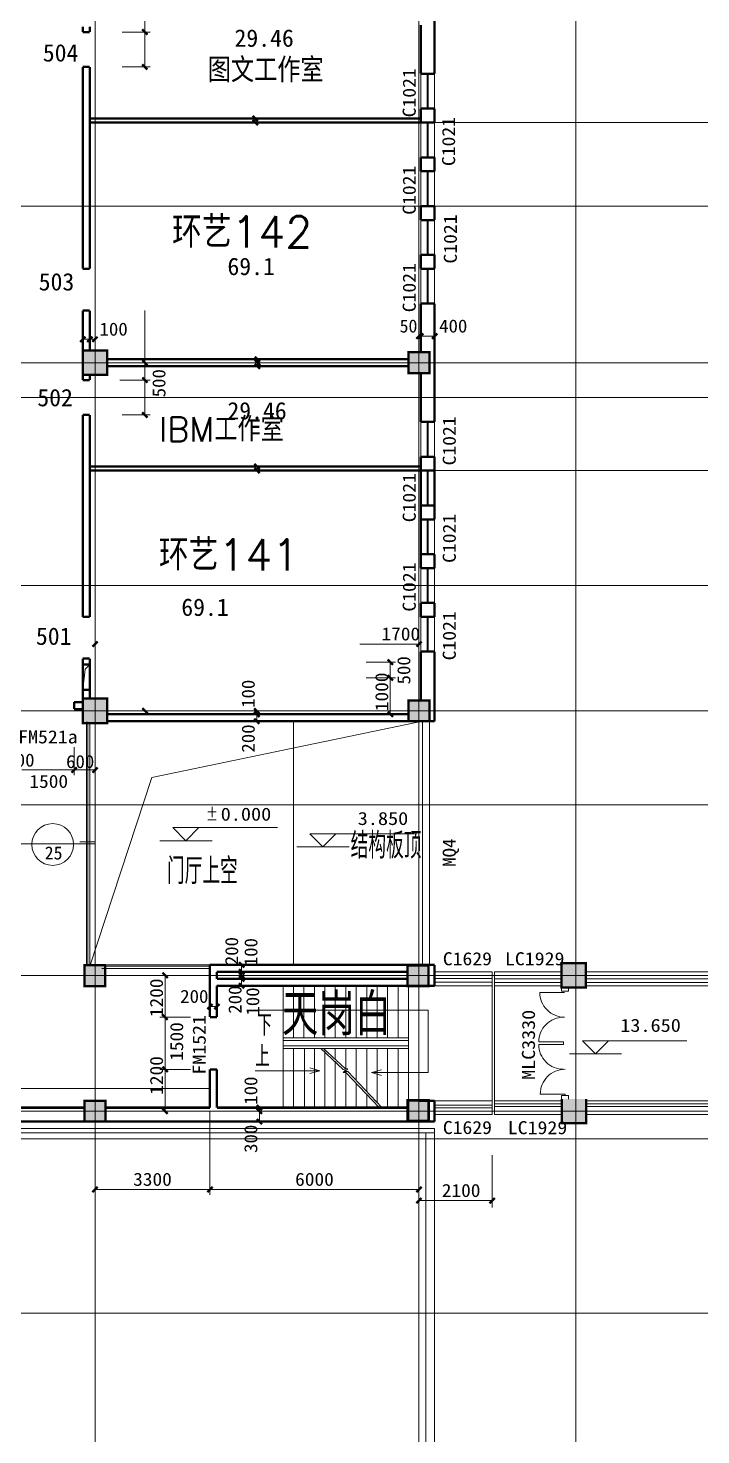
# Model space of a CAD drawing. Extents: x -307567 to 704339, y -10277 to 165507.
# Drawn here: x 655755 to 675067, y 86380 to 126793 of the extents above; entities that cross this region are included whole.
import ezdxf
from ezdxf.enums import TextEntityAlignment as Align

# ---------------------------------------------------------------- set-up
doc = ezdxf.new("R2010")
doc.units = 0
doc.header["$MEASUREMENT"] = 0
doc.layers.add('wode', color=250, linetype='CONTINUOUS', lineweight=0)
doc.layers.add('ziti', color=32, linetype='CONTINUOUS', lineweight=0)
doc.layers.add('中文', color=4, linetype='CONTINUOUS')
doc.styles.add('HZ', font='txt', dxfattribs={"width": 0.7, "height": 5, "bigfont": 'STF:宋体'})
doc.styles.get("Standard").update_dxf_attribs({"font": 'txt', "height": 3})

msp = doc.modelspace()

# ---------------------------------------------------------------- linework, layer by layer
at = {"layer": 'wode', "color": 0}
for p, q in [((657674.33624, 146613.8756), (657674.33624, 95170.36669)), ((666974.33624, 146613.8756), (666974.33624, 95170.36669)), ((671474.33624, 146613.8756), (671474.33624, 95170.36669)), ((659104.68292, 126680.48326), (659104.68292, 127180.48021)), ((658450.44708, 126680.48326), (659254.68292, 126680.48326)), ((659104.68292, 125680.48021), (659104.68292, 126680.48326)), ((658450.44708, 125680.48021), (659254.68292, 125680.48021)), ((667024.36065, 124480.48021), (667024.36065, 125480.48326)), ((667205.59844, 124480.48021), (667205.59844, 125480.48326)), ((667243.09844, 124480.48021), (667243.09844, 125480.48326)), ((667424.33624, 124480.48021), (667424.33624, 125480.48326)), ((662124.34844, 124200.47533), (662780.89141, 124200.47533)), ((662124.34844, 124080.47716), (662780.89141, 124080.47716)), ((662274.34844, 124080.47716), (662274.34844, 124200.47533)), ((667024.36065, 124080.47716), (667024.36065, 123080.48326)), ((667205.59844, 123080.48326), (667205.59844, 124080.47716)), ((667243.09844, 123080.48326), (667243.09844, 124080.47716)), ((667424.33624, 124080.47716), (667424.33624, 123080.48326)), ((667424.33624, 124080.47716), (688959.29717, 124080.47716)), ((667024.36065, 122680.48021), (667024.36065, 121680.47716)), ((667205.59844, 121680.47716), (667205.59844, 122680.48021)), ((667243.09844, 121680.47716), (667243.09844, 122680.48021)), ((667424.33624, 122680.48021), (667424.33624, 121680.47716)), ((687909.29717, 121680.47716), (611671.61407, 121680.47716)), ((667024.36065, 120280.48021), (667024.36065, 121280.48326)), ((667205.59844, 120280.48021), (667205.59844, 121280.48326)), ((667243.09844, 120280.48021), (667243.09844, 121280.48326)), ((667424.33624, 120280.48021), (667424.33624, 121280.48326)), ((667024.36065, 118880.48326), (667024.36065, 119880.47716)), ((667205.59844, 118880.48326), (667205.59844, 119880.47716)), ((667243.09844, 118880.48326), (667243.09844, 119880.47716)), ((667424.33624, 118880.48326), (667424.33624, 119880.47716)), ((659104.68292, 117180.47716), (659104.68292, 118680.47716)), ((666974.33624, 118093.24877), (666974.33624, 117623.80297)), ((667024.36065, 118093.24877), (667024.36065, 117623.80297)), ((667424.33624, 118093.24877), (667424.33624, 117623.80297)), ((657324.34844, 118003.43554), (657324.34844, 117590.45946)), ((657324.34844, 117853.43554), (657524.33624, 117853.43554)), ((657524.33624, 118003.43554), (657524.33624, 117590.45946)), ((657524.33624, 117853.43554), (657674.33624, 117853.43554)), ((657674.33624, 118003.43554), (657674.33624, 117590.45946)), ((666974.33624, 117943.24877), (667024.36065, 117943.24877)), ((667024.36065, 117943.24877), (667424.33624, 117943.24877)), ((662187.62969, 117280.48021), (663054.04815, 117280.48021)), ((662337.62969, 117180.47716), (662337.62969, 117280.48021)), ((687909.29717, 117180.47716), (611671.61407, 117180.47716)), ((658390.9378, 117180.47716), (659254.68292, 117180.47716)), ((658450.44708, 117180.47716), (659254.68292, 117180.47716)), ((659104.68292, 116680.48021), (659104.68292, 117180.47716)), ((662187.62969, 117180.47716), (663054.04815, 117180.47716)), ((662187.62969, 117080.48326), (663054.04815, 117080.48326)), ((662337.62969, 117080.48326), (662337.62969, 117180.47716)), ((658390.9378, 116680.48021), (659254.68292, 116680.48021)), ((658450.44708, 116680.48021), (659254.68292, 116680.48021)), ((659104.68292, 115680.47716), (659104.68292, 116680.48021)), ((687909.29717, 116180.48326), (611671.61407, 116180.48326)), ((656957.77129, 116180.48326), (656094.02618, 116180.48326)), ((658450.44708, 115680.47716), (659254.68292, 115680.47716)), ((667024.36065, 114480.47716), (667024.36065, 115480.48021)), ((667205.59844, 114480.47716), (667205.59844, 115480.48021)), ((667243.09844, 114480.47716), (667243.09844, 115480.48021)), ((667424.33624, 114480.47716), (667424.33624, 115480.48021)), ((662176.46026, 114200.48143), (664333.62579, 114200.48143)), ((662176.46026, 114080.48326), (664333.62579, 114080.48326)), ((662326.46026, 114080.48326), (662326.46026, 114200.48143)), ((667024.36065, 114080.48326), (667024.36065, 111680.48326)), ((667205.59844, 113080.48021), (667205.59844, 114080.48326)), ((667243.09844, 113080.48021), (667243.09844, 114080.48326)), ((667424.33624, 114080.48326), (667424.33624, 111680.48326)), ((667424.33624, 114080.48326), (688959.29717, 114080.48326)), ((667205.59844, 111680.48326), (667205.59844, 112680.47716)), ((667243.09844, 111680.48326), (667243.09844, 112680.47716)), ((667024.36065, 110280.47716), (667024.36065, 111280.48021)), ((667205.59844, 110280.47716), (667205.59844, 111280.48021)), ((667243.09844, 110280.47716), (667243.09844, 111280.48021)), ((667424.33624, 110280.47716), (667424.33624, 111280.48021)), ((687909.29717, 110780.48326), (611671.61407, 110780.48326)), ((667024.36065, 108880.48021), (667024.36065, 109880.48326)), ((667205.59844, 108880.48021), (667205.59844, 109880.48326)), ((667243.09844, 108880.48021), (667243.09844, 109880.48326)), ((667424.33624, 108880.48021), (667424.33624, 109880.48326)), ((657674.33624, 109248.65038), (657674.33624, 108734.48107)), ((666974.33624, 109248.65038), (666974.33624, 108734.48107)), ((665274.34844, 109098.65038), (666974.33624, 109098.65038)), ((657326.94854, 107780.48326), (657391.91436, 108377.23314)), ((657391.91436, 108377.23314), (657526.97295, 108510.47899)), ((666302.08282, 108578.18224), (665462.471, 108578.18224)), ((666152.08282, 108128.18224), (666152.08282, 108578.18224)), ((666302.08282, 108128.18224), (665462.471, 108128.18224)), ((666152.08282, 107080.48021), (666152.08282, 108128.18224)), ((687909.29717, 107180.48326), (611671.61407, 107180.48326)), ((662169.2459, 107180.48326), (663072.46856, 107180.48326)), ((662319.2459, 107080.4619), (662319.2459, 107180.48326)), ((657430.62286, 106867.64757), (657430.62286, 99871.09606)), ((657470.61309, 106867.64757), (657470.61309, 99871.09606)), ((657529.90264, 106842.68114), (657529.90264, 99846.02892)), ((667074.34844, 106880.48326), (659309.65118, 105263.72606)), ((662169.2459, 107080.4619), (663072.46856, 107080.4619)), ((662169.2459, 106880.47411), (663072.46856, 106880.47411)), ((662319.2459, 106880.47411), (662319.2459, 107080.4619)), ((663372.46856, 106880.47411), (663372.46856, 99880.58092)), ((666302.08282, 107080.48021), (665462.471, 107080.48021)), ((667074.34844, 99880.58092), (667074.34844, 106880.48326)), ((667074.34844, 99880.58092), (667074.34844, 106880.48326)), ((667074.34844, 99880.58092), (667074.34844, 106880.48326)), ((667074.34844, 99880.58092), (667074.34844, 106880.48326)), ((667274.33624, 99880.58092), (667274.33624, 106880.48326)), ((667274.33624, 99880.58092), (667274.33624, 106880.48326)), ((667274.33624, 99880.58092), (667274.33624, 106880.48326)), ((667274.33624, 99880.58092), (667274.33624, 106880.48326)), ((657074.33624, 105330.82506), (657074.33624, 106135.59191)), ((657674.33624, 105330.82506), (657674.33624, 106135.59191)), ((655574.33624, 105480.82506), (657074.33624, 105480.82506)), ((657074.33624, 105480.82506), (657674.33624, 105480.82506)), ((659309.65118, 105263.72606), (657529.90264, 99846.02892)), ((657674.33624, 104702.60851), (657674.33624, 105316.93651)), ((687909.29717, 104480.48326), (611671.61407, 104480.48326)), ((660914.05792, 104274.13256), (661154.03594, 104274.13256)), ((661034.02862, 104124.13256), (661034.02862, 104424.13256)), ((660914.05792, 104049.13256), (661154.03594, 104049.13256)), ((660284.02862, 103449.13256), (659909.02862, 103824.13256)), ((659909.02862, 103824.13256), (662909.02862, 103824.13256)), ((660659.02862, 103824.13256), (660284.02862, 103449.13256)), ((664217.42706, 103269.98217), (663842.42706, 103644.98217)), ((663842.42706, 103644.98217), (666842.42706, 103644.98217)), ((664592.42706, 103644.98217), (664217.42706, 103269.98217)), ((657237.00713, 103358.24816), (654760.0296, 103358.24816)), ((657237.00713, 103413.25304), (657674.33624, 103413.25304)), ((657237.00713, 103358.24816), (657674.33624, 103358.24816)), ((659534.02862, 103449.13256), (661034.02862, 103449.13256)), ((663467.42706, 103269.98217), (664967.42706, 103269.98217)), ((660969.79522, 99840.58153), (657929.91485, 99840.58153)), ((660969.79522, 99880.58092), (657969.90508, 99877.2484)), ((660969.79522, 99880.58092), (658019.81963, 99880.58092)), ((661733.01544, 99880.58092), (662225.34942, 99880.58092)), ((661861.55547, 99880.58092), (662672.89581, 99880.58092)), ((661883.01544, 99680.58397), (661883.01544, 99880.58092)), ((683474.33624, 99580.48021), (611671.61407, 99580.48021)), ((683474.33624, 99580.48021), (611671.61407, 99580.48021)), ((660969.79522, 99780.57787), (657869.9295, 99780.57787)), ((660412.05596, 99580.48021), (659535.85967, 99580.48021)), ((659685.85967, 98380.48021), (659685.85967, 99580.48021)), ((661733.01544, 99680.58397), (662225.34942, 99680.58397)), ((661733.01544, 99580.48021), (662225.34942, 99580.48021)), ((661733.01544, 99480.57787), (662225.34942, 99480.57787)), ((661861.55547, 99680.58397), (662672.89581, 99680.58397)), ((661866.09649, 99580.48021), (662677.43682, 99580.48021)), ((661883.01544, 99580.48021), (661883.01544, 99680.58397)), ((661883.01544, 99480.57787), (661883.01544, 99580.48021)), ((661883.01544, 99280.58092), (661883.01544, 99480.57787)), ((667424.33624, 99680.48326), (669074.33624, 99680.48326)), ((667424.33624, 99495.48265), (669074.33624, 99495.48265)), ((669074.33624, 97605.47716), (669074.33624, 99685.48204)), ((669144.35577, 97605.47716), (669144.35577, 99685.48204)), ((669144.35577, 99680.48326), (671067.36602, 99680.48326)), ((669144.35577, 99485.47594), (671067.36602, 99485.47594)), ((671767.34161, 99680.48326), (683174.33624, 99680.48326)), ((671767.34161, 99485.47594), (683174.33624, 99485.47594)), ((657674.33624, 14706.69519), (657674.33624, 99323.73888)), ((661733.01544, 99280.58092), (662225.34942, 99280.58092)), ((663073.0545, 99280.58092), (663073.0545, 95780.31847)), ((663373.0545, 99280.58092), (663373.0545, 97784.48107)), ((663673.0545, 99280.58092), (663673.0545, 97784.48107)), ((663973.0545, 99280.58092), (663973.0545, 97784.48107)), ((664273.0545, 99280.58092), (664273.0545, 97784.48107)), ((664573.0545, 99280.58092), (664573.0545, 97784.48107)), ((664873.0545, 99280.58092), (664873.0545, 97784.48107)), ((665173.0545, 99280.58092), (665173.0545, 97784.48107)), ((665473.0545, 99280.58092), (665473.0545, 97784.48107)), ((665773.0545, 99280.58092), (665773.0545, 97784.48107)), ((666073.0545, 99280.58092), (666073.0545, 97784.48107)), ((666373.0545, 99280.58092), (666373.0545, 97784.48107)), ((666673.0545, 99282.2014), (666673.0545, 95980.48021)), ((666974.33624, 14706.69519), (666974.33624, 99323.73888)), ((666978.98711, 99280.69078), (669074.33624, 99280.69078)), ((667424.33624, 99385.48204), (669074.33624, 99385.48204)), ((669144.35577, 99375.6859), (671067.36602, 99375.6859)), ((669144.35577, 99280.69078), (671067.36602, 99280.69078)), ((671154.34112, 99091.97313), (670441.84112, 99091.97313)), ((671067.36602, 99230.48326), (671067.36602, 99129.48229)), ((671267.35381, 99129.48229), (671067.36602, 99129.48229)), ((671267.35381, 99230.48326), (671267.35381, 99129.48229)), ((671474.33624, 14706.69519), (671474.33624, 99323.73888)), ((671767.34161, 99375.6859), (683174.33624, 99375.6859)), ((671767.34161, 99280.69078), (683174.33624, 99280.69078)), ((660974.33624, 98535.80858), (660974.33624, 98769.43285)), ((660974.33624, 98685.80858), (661174.36065, 98685.80858)), ((661174.36065, 98535.80858), (661174.36065, 98769.43285)), ((660412.05596, 98380.48021), (659535.85967, 98380.48021)), ((659685.85967, 96880.48021), (659685.85967, 98380.48021)), ((662380.65948, 98576.43053), (667240.68145, 98576.43053)), ((667240.68145, 98576.43053), (667240.68145, 96786.42809)), ((663073.0545, 97784.48107), (666673.0545, 97784.48107)), ((663073.0545, 97709.48107), (666673.0545, 97709.48107)), ((663073.0545, 97559.48107), (666673.0545, 97559.48107)), ((663073.0545, 97484.48107), (666673.0545, 97484.48107)), ((663373.0545, 97484.48107), (663373.0545, 95780.31847)), ((663373.0545, 97484.48107), (663373.0545, 95780.31847)), ((663688.61846, 97484.2705), (663688.61846, 95780.31847)), ((663973.0545, 97484.48107), (663973.0545, 95780.31847)), ((664153.08379, 97484.48107), (664799.04327, 96872.36864)), ((664233.35723, 97484.48107), (664851.0086, 96902.37047)), ((664273.0545, 97484.48107), (664273.0545, 97442.41259)), ((664273.0545, 97408.40074), (664273.0545, 95780.31847)), ((664273.0545, 97408.40074), (664273.0545, 95780.31847)), ((664573.0545, 97484.48107), (664573.0545, 97196.71251)), ((664873.0545, 97484.48107), (664873.0545, 96902.37047)), ((665173.0545, 97484.48107), (665173.0545, 96561.30907)), ((665173.0545, 97484.48107), (665173.0545, 96561.30907)), ((665473.0545, 97484.48107), (665473.0545, 96243.58446)), ((665473.0545, 97484.48107), (665473.0545, 96243.58446)), ((665773.0545, 97484.48107), (665773.0545, 95914.89183)), ((665773.0545, 97484.48107), (665773.0545, 95925.87816)), ((666073.0545, 97484.48107), (666073.0545, 95780.31847)), ((666373.0545, 97484.48107), (666373.0545, 95780.31847)), ((666673.0545, 97484.48107), (666673.0545, 95980.48021)), ((669074.33624, 95581.40184), (669074.33624, 97605.47716)), ((669144.35577, 95581.40184), (669144.35577, 97605.47716)), ((671126.3626, 97666.97313), (670413.8626, 97666.97313)), ((671126.3626, 97593.97814), (670413.8626, 97593.97814)), ((671126.3626, 97666.97313), (671126.3626, 97629.47313)), ((671126.3626, 97593.97814), (671126.3626, 97631.47814)), ((672043.35479, 97328.20055), (671668.35479, 97703.20055)), ((671668.35479, 97703.20055), (674668.35479, 97703.20055)), ((672418.35479, 97703.20055), (672043.35479, 97328.20055)), ((664573.0545, 97111.69664), (664573.0545, 95780.31847)), ((664573.0545, 97111.69664), (664573.0545, 95780.31847)), ((671293.35479, 97328.20055), (672793.35479, 97328.20055)), ((660412.05596, 96880.48021), (659535.85967, 96880.48021)), ((659685.85967, 95680.48021), (659685.85967, 96880.48021)), ((662267.93975, 96842.19286), (664129.09698, 96842.19286)), ((664129.09698, 96842.19286), (663839.31426, 96919.83873)), ((664129.09698, 96842.19286), (663839.31426, 96764.55614)), ((664878.58428, 96870.09813), (664796.77276, 96792.85509)), ((664796.77276, 96792.85509), (664876.27715, 96790.58458)), ((664799.04327, 96872.36864), (664878.58428, 96870.09813)), ((664930.51299, 96900.09996), (664848.73809, 96822.84777)), ((664848.73809, 96822.84777), (664928.24249, 96820.58641)), ((664851.0086, 96902.37047), (664930.51299, 96900.09996)), ((664873.0545, 96793.98119), (664873.0545, 95780.31847)), ((664873.0545, 96793.98119), (664873.0545, 95780.31847)), ((664876.27715, 96790.58458), (665830.22003, 95780.31847)), ((664928.24249, 96820.58641), (665910.49346, 95780.31847)), ((665610.67657, 96786.42809), (665900.45928, 96864.07396)), ((667240.68145, 96786.42809), (665610.67657, 96786.42809)), ((665610.67657, 96786.42809), (665900.45928, 96708.79137)), ((660974.33624, 96330.39476), (653394.35577, 96330.39476)), ((665173.0545, 96476.27489), (665173.0545, 95780.31847)), ((665173.0545, 96476.27489), (665173.0545, 95780.31847)), ((665173.0545, 96476.27489), (665173.0545, 95780.31847)), ((657674.33624, 92196.49584), (657674.33624, 95780.47411)), ((662243.76983, 95780.31847), (662965.31524, 95780.31847)), ((662393.76983, 95680.48021), (662393.76983, 95780.31847)), ((665473.0545, 96158.55944), (665473.0545, 95780.31847)), ((665473.0545, 96158.55944), (665473.0545, 95780.31847)), ((665773.0545, 95840.84398), (665773.0545, 95780.31847)), ((665773.0545, 95840.84398), (665773.0545, 95780.31847)), ((669074.33624, 95980.48021), (666974.33624, 95980.48021)), ((666974.33624, 92196.49584), (666974.33624, 95780.47411)), ((669053.86504, 95849.96263), (667424.33624, 95849.96263)), ((669144.35577, 95980.48021), (671074.36065, 95980.48021)), ((669144.35577, 95890.68529), (671074.36065, 95890.68529)), ((671074.36065, 95812.38939), (669144.35577, 95812.38939)), ((671168.367, 96168.96898), (670455.867, 96168.96898)), ((671067.36602, 96131.46898), (671067.36602, 96025.97277)), ((671267.35381, 96131.46898), (671067.36602, 96131.46898)), ((671168.367, 96168.96898), (671168.367, 96131.46898)), ((671267.35381, 96131.46898), (671267.35381, 96025.97277)), ((671774.33624, 95980.48021), (683074.36065, 95980.48021)), ((671774.33624, 95890.68529), (683074.36065, 95890.68529)), ((683074.36065, 95812.38939), (671774.33624, 95812.38939)), ((683474.33624, 95680.48021), (611671.61407, 95680.48021)), ((683474.33624, 95680.48021), (611671.61407, 95680.48021)), ((657674.33624, 93280.16893), (657674.33624, 95680.48021)), ((660412.05596, 95680.48021), (659535.85967, 95680.48021)), ((660974.33624, 93280.16893), (660974.33624, 95680.48021)), ((662243.76983, 95680.48021), (662965.31524, 95680.48021)), ((662243.76983, 95380.48021), (662965.31524, 95380.48021)), ((662393.76983, 95380.48021), (662393.76983, 95680.48021)), ((674406.47735, 95680.48021), (666974.33624, 95680.48021)), ((672818.84307, 95680.48021), (666974.33624, 95680.48021)), ((666974.33624, 93280.16893), (666974.33624, 95680.48021)), ((667274.33624, 95680.48021), (668933.34503, 95680.48021)), ((667424.33624, 95773.95555), (669053.86504, 95773.95555)), ((669074.33624, 95580.46801), (667424.33624, 95580.46801)), ((671074.36065, 95581.40184), (669144.35577, 95581.40184)), ((683074.36065, 95581.40184), (671774.33624, 95581.40184)), ((667424.33624, 95180.47411), (648724.36065, 95180.47411)), ((667424.33624, 95060.47594), (648724.36065, 95060.47594)), ((667174.36065, 25380.47373), (667174.36065, 95060.47594)), ((667424.33624, 25130.47411), (667424.33624, 95180.47411)), ((687909.29717, 94880.47411), (611671.61407, 94880.47411)), ((687909.29717, 94880.47411), (611671.61407, 94880.47411)), ((658300.81329, 94880.47411), (659180.12237, 94880.47411)), ((658300.81329, 94880.47411), (659180.12237, 94880.47411)), ((658300.81329, 94880.47411), (659180.12237, 94880.47411)), ((666974.33624, 92909.27965), (666974.33624, 94411.57762)), ((669074.33624, 92909.27965), (669074.33624, 94411.57762)), ((657674.33624, 93430.16893), (660974.33624, 93430.16893)), ((660974.33624, 93430.16893), (666974.33624, 93430.16893)), ((666974.33624, 93109.2766), (669074.33624, 93109.2766)), ((687909.29717, 89880.46801), (611671.61407, 89880.46801)), ((687909.29717, 89880.46801), (611671.61407, 89880.46801))]:
    msp.add_line(p, q, dxfattribs=at)
at = {"layer": 'wode', "color": 0, "const_width": 67.5}
for points in [[(667024.36065, 126880.48021), (667024.36065, 125480.48326)], [(667424.33624, 127180.48021), (667424.33624, 125480.48326)], [(657324.34844, 126830.48326), (657324.34844, 126680.48326)], [(657524.33624, 126680.48326), (657324.34844, 126680.48326)], [(657524.33624, 126830.48326), (657524.33624, 126680.48326)], [(659029.68292, 126755.48326), (659179.68292, 126605.48326)], [(657324.34844, 125680.48021), (657324.34844, 119880.47716)], [(657524.33624, 125680.48021), (657324.34844, 125680.48021)], [(657524.33624, 125680.48021), (657524.33624, 119880.47716)], [(659029.68292, 125755.48021), (659179.68292, 125605.48021)], [(667424.33624, 125480.48326), (667024.36065, 125480.48326)], [(667024.36065, 124080.47716), (667024.36065, 124480.48021)], [(667424.33624, 124480.48021), (667024.36065, 124480.48021)], [(667424.33624, 124080.47716), (667424.33624, 124480.48021)], [(667424.33624, 124080.47716), (667424.33624, 124480.48021)], [(667024.36065, 124200.47533), (657524.33624, 124200.47533)], [(667024.36065, 124080.47716), (657524.33624, 124080.47716)], [(662199.34844, 124275.47533), (662349.34844, 124125.47533)], [(662199.34844, 124155.47716), (662349.34844, 124005.47716)], [(667424.33624, 124080.47716), (667024.36065, 124080.47716)], [(667024.36065, 122680.48021), (667024.36065, 123080.48326)], [(667424.33624, 123080.48326), (667024.36065, 123080.48326)], [(667024.36065, 122680.48021), (667024.36065, 123080.48326)], [(667424.33624, 122680.48021), (667424.33624, 123080.48326)], [(667424.33624, 122680.48021), (667424.33624, 123080.48326)], [(667424.33624, 122680.48021), (667024.36065, 122680.48021)], [(667024.36065, 121280.48326), (667024.36065, 121680.47716)], [(667424.33624, 121680.47716), (667024.36065, 121680.47716)], [(667424.33624, 121280.48326), (667424.33624, 121680.47716)], [(667424.33624, 121280.48326), (667024.36065, 121280.48326)], [(667024.36065, 119880.47716), (667024.36065, 120280.48021)], [(667424.33624, 120280.48021), (667024.36065, 120280.48021)], [(667424.33624, 119880.47716), (667424.33624, 120280.48021)], [(657524.33624, 119880.47716), (657324.34844, 119880.47716)], [(667424.33624, 119880.47716), (667024.36065, 119880.47716)], [(667024.36065, 117480.47716), (667024.36065, 118880.48326)], [(667424.33624, 118880.48326), (667024.36065, 118880.48326)], [(667424.33624, 117180.47716), (667424.33624, 118880.48326)], [(657324.34844, 117530.48326), (657324.34844, 118680.47716)], [(657524.33624, 118680.47716), (657324.34844, 118680.47716)], [(657524.33624, 117530.48326), (657524.33624, 118680.47716)], [(666899.33624, 117868.24877), (667049.33624, 118018.24877)], [(666949.36065, 117868.24877), (667099.36065, 118018.24877)], [(667349.33624, 117868.24877), (667499.33624, 118018.24877)], [(657249.34844, 117778.43554), (657399.34844, 117928.43554)], [(657449.33624, 117778.43554), (657599.33624, 117928.43554)], [(657599.33624, 117778.43554), (657749.33624, 117928.43554)], [(657324.34844, 117530.48326), (657324.34844, 116830.48021), (658024.36065, 116830.48021), (658024.36065, 117530.48326), (657324.34844, 117530.48326), (657324.34844, 116830.48021)], [(658024.36065, 117280.48021), (666674.33624, 117280.48021)], [(659029.68292, 117255.47716), (659179.68292, 117105.47716)], [(659029.68292, 117255.47716), (659179.68292, 117105.47716)], [(662262.62969, 117355.48021), (662412.62969, 117205.48021)], [(662262.62969, 117255.47716), (662412.62969, 117105.47716)], [(666674.33624, 117480.47716), (666674.33624, 116880.47716), (667274.33624, 116880.47716), (667274.33624, 117480.47716), (666674.33624, 117480.47716), (666674.33624, 116880.47716)], [(667424.33624, 116180.48326), (667424.33624, 117180.47716)], [(657324.34844, 116830.48021), (657324.34844, 116680.48021)], [(657324.34844, 116830.48021), (657324.34844, 116680.48021)], [(657524.33624, 116830.48021), (657524.33624, 116680.48021)], [(657524.33624, 116830.48021), (657524.33624, 116680.48021)], [(658024.36065, 117080.48326), (666674.33624, 117080.48326)], [(662262.62969, 117155.48326), (662412.62969, 117005.48326)], [(667024.36065, 116180.48326), (667024.36065, 116880.47716)], [(657524.33624, 116680.48021), (657324.34844, 116680.48021)], [(657524.33624, 116680.48021), (657324.34844, 116680.48021)], [(659029.68292, 116755.48021), (659179.68292, 116605.48021)], [(659029.68292, 116755.48021), (659179.68292, 116605.48021)], [(667024.36065, 116180.48326), (667024.36065, 115480.48021)], [(667424.33624, 116180.48326), (667424.33624, 115480.48021)], [(657324.34844, 115680.47716), (657324.34844, 109880.48326)], [(657524.33624, 115680.47716), (657324.34844, 115680.47716)], [(657524.33624, 115680.47716), (657524.33624, 109880.48326)], [(659029.68292, 115755.47716), (659179.68292, 115605.47716)], [(667424.33624, 115480.48021), (667024.36065, 115480.48021)], [(667024.36065, 111270.48265), (667024.36065, 114480.47716)], [(667024.36065, 114080.48326), (667024.36065, 114480.47716)], [(667424.33624, 114480.47716), (667024.36065, 114480.47716)], [(667424.33624, 114080.48326), (667424.33624, 114480.47716)], [(667424.33624, 112680.47716), (667424.33624, 114480.47716)], [(667024.36065, 114200.48143), (657524.33624, 114200.48143)], [(667024.36065, 114080.48326), (657524.33624, 114080.48326)], [(662251.46026, 114275.48143), (662401.46026, 114125.48143)], [(662251.46026, 114155.48326), (662401.46026, 114005.48326)], [(667424.33624, 114080.48326), (667024.36065, 114080.48326)], [(667024.36065, 112680.47716), (667024.36065, 113080.48021)], [(667424.33624, 113080.48021), (667024.36065, 113080.48021)], [(667424.33624, 112680.47716), (667424.33624, 113080.48021)], [(667424.33624, 112680.47716), (667024.36065, 112680.47716)], [(667024.36065, 111280.48021), (667024.36065, 111680.48326)], [(667424.33624, 111680.48326), (667024.36065, 111680.48326)], [(667424.33624, 111280.48021), (667424.33624, 111680.48326)], [(667424.33624, 111270.48265), (667424.33624, 111680.48326)], [(667424.33624, 111280.48021), (667024.36065, 111280.48021)], [(667024.36065, 109880.48326), (667024.36065, 110280.47716)], [(667424.33624, 110280.47716), (667024.36065, 110280.47716)], [(667424.33624, 109880.48326), (667424.33624, 110280.47716)], [(657524.33624, 109880.48326), (657324.34844, 109880.48326)], [(667424.33624, 109880.48326), (667024.36065, 109880.48326)], [(657599.33624, 109023.65038), (657749.33624, 109173.65038)], [(666899.33624, 109023.65038), (667049.33624, 109173.65038)], [(657324.34844, 107530.48021), (657324.34844, 108680.48326)], [(657524.33624, 108680.48326), (657324.34844, 108680.48326)], [(657524.33624, 107530.48021), (657524.33624, 108680.48326)], [(667024.36065, 107480.48326), (667024.36065, 108880.48021)], [(667424.33624, 108880.48021), (667024.36065, 108880.48021)], [(667424.33624, 107180.48326), (667424.33624, 108880.48021)], [(657326.94854, 108510.47899), (657526.97295, 108510.47899)], [(666077.08282, 108653.18224), (666227.08282, 108503.18224)], [(666077.08282, 108203.18224), (666227.08282, 108053.18224)], [(657324.34844, 107530.48021), (657324.34844, 106830.47716), (658024.36065, 106830.47716), (658024.36065, 107530.48021), (657324.34844, 107530.48021), (657324.34844, 106830.47716)], [(657326.94854, 107780.48326), (657526.97295, 107780.48326)], [(666674.33624, 107480.48326), (666674.33624, 106880.48326), (667274.33624, 106880.48326), (667274.33624, 107480.48326), (666674.33624, 107480.48326), (666674.33624, 106880.48326)], [(657074.33624, 107430.47716), (657074.33624, 107230.48021)], [(657324.34844, 107430.47716), (657074.33624, 107430.47716)], [(657324.34844, 107230.48021), (657074.33624, 107230.48021)], [(658024.36065, 107080.49852), (666674.33624, 107080.47106)], [(659034.15069, 107255.48326), (659184.15069, 107105.48326)], [(662244.2459, 107255.48326), (662394.2459, 107105.48326)], [(662244.2459, 107155.4619), (662394.2459, 107005.4619)], [(666077.08282, 107155.48021), (666227.08282, 107005.48021)], [(667424.33624, 107180.48326), (667424.33624, 106880.48326)], [(658024.36065, 106880.47411), (667024.36065, 106880.47411)], [(662244.2459, 106955.47411), (662394.2459, 106805.47411)], [(667424.33624, 106880.48326), (667024.36065, 106880.48326)], [(656999.33624, 105405.82506), (657149.33624, 105555.82506)], [(657599.33624, 105405.82506), (657749.33624, 105555.82506)], [(657368.22051, 99874.95958), (657368.22051, 99274.95958), (657968.22051, 99274.95958), (657968.22051, 99874.95958), (657368.22051, 99874.95958), (657368.22051, 99274.95958)], [(660969.79522, 99880.58092), (667424.33624, 99880.58092)], [(660974.33624, 99580.48021), (660974.33624, 99880.58092)], [(661808.01544, 99955.58092), (661958.01544, 99805.58092)], [(666644.34356, 99868.47765), (666644.34356, 99268.47765), (667244.34356, 99268.47765), (667244.34356, 99868.47765), (666644.34356, 99868.47765), (666644.34356, 99268.47765)], [(667424.33624, 99280.69078), (667424.33624, 99880.58092)], [(671067.36602, 99930.47716), (671067.36602, 99230.48326), (671767.34161, 99230.48326), (671767.34161, 99930.47716), (671067.36602, 99930.47716), (671067.36602, 99230.48326)], [(659610.85967, 99655.48021), (659760.85967, 99505.48021)], [(660974.33624, 99580.48021), (660974.33624, 98380.48021)], [(661169.81963, 99680.58397), (666619.80743, 99680.58397)], [(661174.36065, 99680.58397), (661174.36065, 99480.47716)], [(661174.36065, 99480.57787), (661174.36065, 99680.58397)], [(661174.36065, 99480.57787), (666644.34356, 99480.57787)], [(661174.36065, 99480.57787), (666644.34356, 99480.57787)], [(661808.01544, 99755.58397), (661958.01544, 99605.58397)], [(661808.01544, 99655.48021), (661958.01544, 99505.48021)], [(661808.01544, 99555.57787), (661958.01544, 99405.57787)], [(667424.33624, 99495.48265), (667424.33624, 99480.57787)], [(667424.33624, 99495.48265), (667424.33624, 99480.57787)], [(661169.81963, 99280.58092), (666619.80743, 99280.58092)], [(661169.81963, 99280.58092), (661174.36065, 98380.48021)], [(661174.36065, 99280.58092), (667424.33624, 99280.58092)], [(661174.36065, 98380.48021), (661174.36065, 99280.58092)], [(661808.01544, 99355.58092), (661958.01544, 99205.58092)], [(660899.33624, 98610.80858), (661049.33624, 98760.80858)], [(661099.36065, 98610.80858), (661249.36065, 98760.80858)], [(659610.85967, 98455.48021), (659760.85967, 98305.48021)], [(661174.36065, 98380.48021), (660974.33624, 98380.48021)], [(659610.85967, 96955.48021), (659760.85967, 96805.48021)], [(660974.33624, 95780.31847), (660974.33624, 96880.48021)], [(661174.36065, 96880.48021), (660974.33624, 96880.48021)], [(661174.36065, 95780.31847), (661174.36065, 96880.48021)], [(655274.33624, 95780.31847), (657374.33624, 95780.31847)], [(657374.33624, 95980.48021), (657374.33624, 95380.48021), (657974.33624, 95380.48021), (657974.33624, 95980.48021), (657374.33624, 95980.48021), (657374.33624, 95380.48021)], [(657974.33624, 95780.31847), (660974.33624, 95780.31847)], [(659610.85967, 95755.48021), (659760.85967, 95605.48021)], [(661174.36065, 95780.31847), (666644.34356, 95780.31847)], [(662318.76983, 95855.31847), (662468.76983, 95705.31847)], [(662318.76983, 95755.48021), (662468.76983, 95605.48021)], [(666644.34356, 95999.46825), (666644.34356, 95399.46825), (667244.34356, 95399.46825), (667244.34356, 95999.46825), (666644.34356, 95999.46825), (666644.34356, 95399.46825)], [(666660.60333, 95983.20848), (666660.60333, 95383.20848), (667260.60333, 95383.20848), (667260.60333, 95983.20848), (666660.60333, 95983.20848), (666660.60333, 95383.20848)], [(667424.33624, 95980.48021), (666974.33624, 95980.48021)], [(667424.33624, 95980.48021), (667424.33624, 95380.48021)], [(671074.36065, 96030.46801), (671074.36065, 95330.47411), (671774.33624, 95330.47411), (671774.33624, 96030.46801)], [(671074.36065, 96030.46801), (671074.36065, 95330.47411)], [(649474.36065, 95380.48021), (666974.33624, 95380.48021)], [(657674.33624, 95380.48021), (660974.33624, 95380.48021)], [(661174.36065, 95380.48021), (663074.33624, 95380.48021)], [(662318.76983, 95455.48021), (662468.76983, 95305.48021)], [(666974.33624, 95380.48021), (667424.33624, 95380.48021)], [(657599.33624, 93355.16893), (657749.33624, 93505.16893)], [(660899.33624, 93355.16893), (661049.33624, 93505.16893)], [(666899.33624, 93355.16893), (667049.33624, 93505.16893)], [(666899.33624, 93034.2766), (667049.33624, 93184.2766)], [(668999.33624, 93034.2766), (669149.33624, 93184.2766)]]:
    msp.add_lwpolyline(points, dxfattribs=at)
at = {"layer": 'wode', "color": 0}
msp.add_circle((656459.72442, 103339.489), 600, dxfattribs=at)
for centre, start, end in [((671154.34112, 99091.97313), 180.000005009, 270.000007511), ((671126.3626, 97666.97313), 90.000002501, 180.000005009), ((671126.3626, 97593.97814), 180.000005009, 270.000007511), ((671168.367, 96168.96898), 90.000002501, 180.000005009)]:
    msp.add_arc(centre, 712.5, start, end, dxfattribs=at)
for points in [[(657324.34844, 117530.48326), (658024.36065, 117530.48326), (657324.34844, 116830.48021), (658024.36065, 116830.48021)], [(666674.33624, 117480.47716), (667274.33624, 117480.47716), (666674.33624, 116880.47716), (667274.33624, 116880.47716)], [(657324.34844, 107530.48021), (658024.36065, 107530.48021), (657324.34844, 106830.47716), (658024.36065, 106830.47716)], [(666674.33624, 107480.48326), (667274.33624, 107480.48326), (666674.33624, 106880.48326), (667274.33624, 106880.48326)], [(657368.22051, 99874.95958), (657968.22051, 99874.95958), (657368.22051, 99274.95958), (657968.22051, 99274.95958)], [(666644.34356, 99886.47692), (667244.34356, 99886.47692), (666644.34356, 99286.47692), (667244.34356, 99286.47692)], [(671067.36602, 99930.47716), (671767.34161, 99930.47716), (671067.36602, 99230.48326), (671767.34161, 99230.48326)], [(657374.33624, 95980.48021), (657974.33624, 95980.48021), (657374.33624, 95380.48021), (657974.33624, 95380.48021)], [(666644.34356, 95999.46825), (667244.34356, 95999.46825), (666644.34356, 95399.46825), (667244.34356, 95399.46825)], [(666660.60333, 95983.20848), (667260.60333, 95983.20848), (666660.60333, 95383.20848), (667260.60333, 95383.20848)], [(671074.36065, 96030.46801), (671774.33624, 96030.46801), (671074.36065, 95330.47411), (671774.33624, 95330.47411)]]:
    msp.add_solid(points, dxfattribs=at)

# ---------------------------------------------------------------- texts
for s, width, p, p2 in [('C1021', 0.980872, (666881.86797, 124230.47716), (666881.86797, 125640.48082)), ('C1021', 0.980872, (668011.84844, 122830.48021), (668011.84844, 124240.48387)), ('C1021', 0.980866, (666881.86797, 121430.48326), (666881.86797, 122840.47777)), ('C1021', 0.980872, (668061.83624, 120030.47716), (668061.83624, 121440.48082)), ('C1021', 0.980872, (666881.86797, 118630.48021), (666881.86797, 120040.48387)), ('500', 0.925718, (659696.55303, 116187.41381), (659696.55303, 116997.41747)), ('C1021', 0.980866, (668031.84356, 114230.48326), (668031.84356, 115640.47777)), ('C1021', 0.980866, (666881.86797, 112598.48253), (666881.86797, 114008.47704)), ('C1021', 0.980872, (668031.84356, 111430.48021), (668031.84356, 112840.48387)), ('C1021', 0.980866, (666881.86797, 110030.48326), (666881.86797, 111440.47777)), ('C1021', 0.980872, (668031.84356, 108630.47716), (668031.84356, 110040.48082)), ('500', 0.925718, (666726.33819, 107938.90612), (666726.33819, 108748.90978)), ('100', 1.079993, (662259.26055, 107264.4829), (662259.26055, 108074.47741)), ('1000', 1.044709, (666092.06085, 107170.47655), (666092.06085, 108280.48021)), ('200', 0.925708, (662259.26055, 105980.47411), (662259.26055, 106790.46862)), ('MQ4', 0.810004, (668031.84356, 102700.47838), (668031.84356, 103510.48204)), ('200', 0.925718, (661783.992, 99872.57921), (661783.992, 100682.58287)), ('100', 1.080005, (662337.00713, 99842.47667), (662337.00713, 100652.48033)), ('1200', 0.986662, (659625.87432, 98380.48021), (659625.87432, 99490.47472)), ('200', 0.925718, (661880.01251, 98479.30223), (661880.01251, 99289.3059)), ('100', 1.080005, (662388.60626, 98425.39598), (662388.60626, 99235.39965)), ('1500', 0.98667, (660204.74395, 97125.47533), (660204.74395, 98235.47899)), ('FM1521', 0.911997, (660852.35137, 96730.48021), (660852.35137, 98440.47472)), ('MLC3330', 0.824613, (670305.3543, 96580.48021), (670305.3543, 98590.47472)), ('1200', 0.98667, (659625.87432, 96150.47533), (659625.87432, 97260.47899)), ('100', 1.080005, (662333.78448, 95864.3181), (662333.78448, 96674.32177)), ('300', 0.925708, (662333.78448, 94480.48021), (662333.78448, 95290.47472))]:
    msp.add_text(s, height=375, rotation=90, dxfattribs=dict(at, width=width)).set_placement(p, p2, align=Align.FIT)
for s, width, p, p2 in [('50', 0.906706, (666419.34356, 118048.24144), (666929.36553, 118048.24144)), ('400', 0.925698, (667553.35235, 118048.24144), (668363.3377, 118048.24144)), ('100', 1.07998, (657803.35235, 117958.42821), (658613.3377, 117958.42821)), ('1700', 0.986686, (665897.34649, 109203.65221), (667007.36846, 109203.65221)), ('FM521a', 0.855011, (655466.70684, 106245.48265), (657176.72881, 106245.48265)), ('600', 0.925739, (655128.51104, 105578.71324), (655938.53301, 105578.71324)), ('600', 0.925698, (656843.91631, 105536.07714), (657653.90167, 105536.07714)), ('1500', 0.986654, (655790.69366, 104967.5255), (656900.67901, 104967.5255)), ('   0.000 ', 0.907821, (660413.04473, 104025.13658), (663023.03008, 104025.13658)), ('   3.850 ', 0.852252, (664346.40655, 103899.97484), (666956.42852, 103899.97484)), ('25', 0.815977, (656231.09893, 102910.66515), (656741.08428, 102910.66515)), ('C1629', 0.867683, (667659.62676, 99870.61083), (669069.61211, 99870.61083)), ('LC1929', 0.855011, (669441.60919, 99870.61083), (671151.63116, 99870.61083)), ('200', 0.925739, (660119.34356, 98790.81041), (660929.36553, 98790.81041)), ('  13.650 ', 0.888506, (672172.3709, 97958.20238), (674782.35626, 97958.20238)), ('C1629', 0.867683, (667659.62676, 95022.60057), (669069.61211, 95022.60057)), ('LC1929', 0.854993, (669522.06573, 95018.28844), (671232.05108, 95018.28844)), ('3300', 0.888018, (658769.34356, 93535.17076), (659879.36553, 93535.17076)), ('6000', 0.934755, (663419.34356, 93535.17076), (664529.36553, 93535.17076)), ('2100', 0.986686, (667629.34112, 93214.27843), (668739.36309, 93214.27843))]:
    msp.add_text(s, height=375, dxfattribs=dict(at, width=width)).set_placement(p, p2, align=Align.FIT)
at = {"layer": 'wode', "color": 0, "style": 'HZ'}
for s, width, p, p2 in [('下', 0.492196, (662333.49151, 97851.64415), (662753.49883, 97851.64415)), ('上', 0.492153, (662270.75958, 96955.79149), (662690.73028, 96955.79149))]:
    msp.add_text(s, height=600, dxfattribs=dict(at, width=width)).set_placement(p, p2, align=Align.FIT)
at = {"layer": 'ziti', "color": 0, "style": 'HZ'}
for s, height, width, p, p2 in [('结构板顶', 750, 0.476807, (665012.54424, 102936.63866), (667046.91924, 102936.63866)), ('门厅上空', 750, 0.476807, (659739.17999, 102204.29918), (661773.55499, 102204.29918)), ('天岗白', 1200, 0.612715, (663040.45245, 97857.93529), (666177.55487, 97857.93529))]:
    msp.add_text(s, height=height, dxfattribs=dict(at, width=width)).set_placement(p, p2, align=Align.FIT)
at = {"layer": '中文', "attachment_point": 1}
for s, insert, char_height, width in [('29.46', (661679.70003, 126757.84148), 500, 3512.2742032), ('{\\fFangSong_GB2312|b0|i0|c134|p49;\\C0;504}', (656176.24615, 126333.50298), 500, 6011.5625187), ('{\\Ftxt,stf:宋体|c134;\\C0;图文工作室}', (660912.5727, 125938.80339), 700, 6371.5894668), ('{\\Ftxt,stf:宋体|c134;\\C0;环艺142}', (659885.13023, 121387.28553), 900, 6371.5894668), ('69.1', (661476.08976, 120198.6084), 500, 3155.9579987), ('{\\fFangSong_GB2312|b0|i0|c134|p49;\\C0;503}', (656057.99133, 119756.03499), 500, 6011.5625187), ('{\\fFangSong_GB2312|b0|i0|c134|p49;\\C0;502}', (656017.91502, 116428.64771), 500, 6011.5625187), ('29.46', (661475.39238, 116051.69858), 500, 2188.8086297), ('{\\Ftxt,stf:宋体|c134;\\C0;IBM工作室}', (659508.78072, 115617.66931), 700, 6371.5894668), ('{\\Ftxt,stf:宋体|c134;\\C0;环艺141}', (659508.78072, 112110.4886), 900, 6371.5894668), ('69.1', (660151.92681, 110407.70768), 500, 3257.7619554), ('{\\fFangSong_GB2312|b0|i0|c134|p49;\\C0;501}', (655978.49593, 109575.47707), 500, 6011.5625187)]:
    msp.add_mtext(s, dxfattribs=dict(at, insert=insert, char_height=char_height, width=width))

doc.saveas('drawing.dxf')
